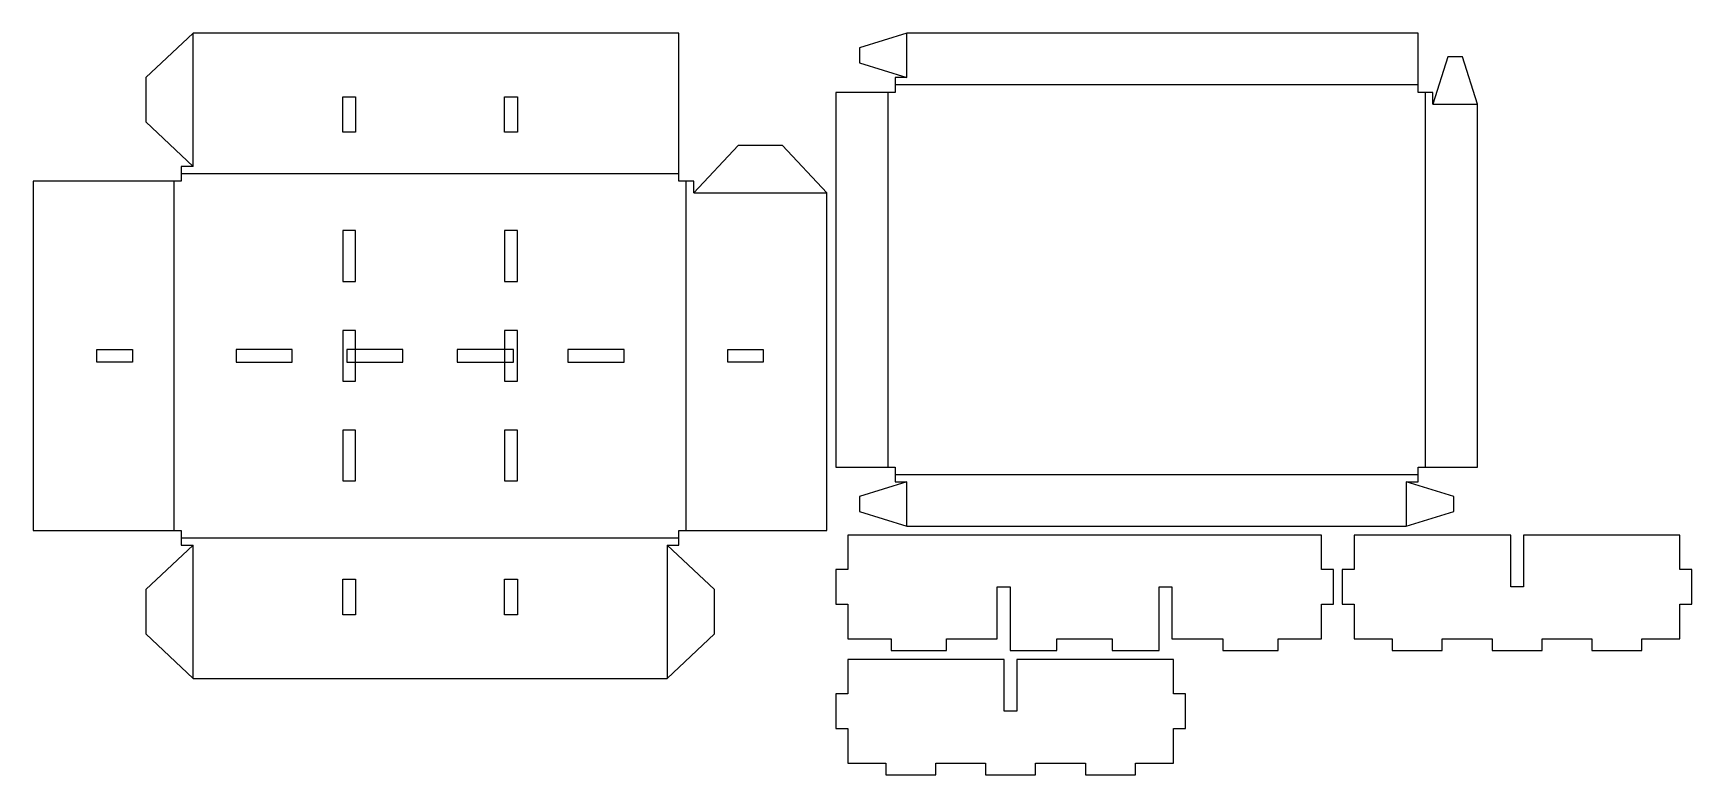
# Model space of a CAD drawing. Header units: millimetres. Extents: x 5 to 565, y 144 to 395.
import ezdxf

# ---------------------------------------------------------------- set-up
doc = ezdxf.new("R2010")
doc.units = ezdxf.units.MM
doc.layers.add('CUT', color=1, linetype='CONTINUOUS')
doc.layers.add('SCORE', color=5, linetype='CONTINUOUS')

msp = doc.modelspace()

# ---------------------------------------------------------------- linework, layer by layer
at = {"layer": 'CUT'}
for points in [[(5, 227), (55, 227), (55, 222), (59, 222), (43, 207), (43, 192), (59, 177), (219, 177), (235, 192), (235, 207), (219, 222), (223, 222), (223, 227), (273, 227), (273, 341), (258, 357), (243, 357), (228, 341), (228, 345), (223, 345), (223, 395), (59, 395), (43, 380), (43, 365), (59, 350), (55, 350), (55, 345), (5, 345)], [(276, 248.4), (296, 248.4), (296, 243.4), (300, 243.4), (284, 238.4), (284, 233.4), (300, 228.4), (468.6, 228.4), (484.6, 233.4), (484.6, 238.4), (468.6, 243.4), (472.6, 243.4), (472.6, 248.4), (492.6, 248.4), (492.6, 371), (487.6, 387), (482.6, 387), (477.6, 371), (477.6, 375), (472.6, 375), (472.6, 395), (300, 395), (284, 390), (284, 385), (300, 380), (296, 380), (296, 375), (276, 375)], [(113.8167, 361.5167), (109.5167, 361.5167), (109.5167, 373.4833), (113.8167, 373.4833)], [(168.4833, 361.5167), (164.1833, 361.5167), (164.1833, 373.4833), (168.4833, 373.4833)], [(109.5167, 311.1357), (113.8167, 311.1357), (113.8167, 328.2929), (109.5167, 328.2929)], [(164.1833, 311.1357), (168.4833, 311.1357), (168.4833, 328.2929), (164.1833, 328.2929)], [(109.5167, 277.4214), (113.8167, 277.4214), (113.8167, 294.5786), (109.5167, 294.5786)], [(164.1833, 277.4214), (168.4833, 277.4214), (168.4833, 294.5786), (164.1833, 294.5786)], [(38.4833, 288.15), (38.4833, 283.85), (26.5167, 283.85), (26.5167, 288.15)], [(73.5167, 283.85), (92.4833, 283.85), (92.4833, 288.15), (73.5167, 288.15)], [(110.85, 283.85), (129.8167, 283.85), (129.8167, 288.15), (110.85, 288.15)], [(148.1833, 283.85), (167.15, 283.85), (167.15, 288.15), (148.1833, 288.15)], [(185.5167, 283.85), (204.4833, 283.85), (204.4833, 288.15), (185.5167, 288.15)], [(239.5167, 283.85), (239.5167, 288.15), (251.4833, 288.15), (251.4833, 283.85)], [(109.5167, 243.7071), (113.8167, 243.7071), (113.8167, 260.8643), (109.5167, 260.8643)], [(164.1833, 243.7071), (168.4833, 243.7071), (168.4833, 260.8643), (164.1833, 260.8643)], [(280, 190.4), (294.6667, 190.4), (294.6667, 186.4), (313.3333, 186.4), (313.3333, 190.4), (330.5167, 190.4), (330.5167, 207.9), (334.8167, 207.9), (334.8167, 186.4), (350.6667, 186.4), (350.6667, 190.4), (369.3333, 190.4), (369.3333, 186.4), (385.1833, 186.4), (385.1833, 207.9), (389.4833, 207.9), (389.4833, 190.4), (406.6667, 190.4), (406.6667, 186.4), (425.3333, 186.4), (425.3333, 190.4), (440, 190.4), (440, 202.0667), (444, 202.0667), (444, 213.7333), (440, 213.7333), (440, 225.4), (280, 225.4), (280, 213.7333), (276, 213.7333), (276, 202.0667), (280, 202.0667)], [(451, 190.4), (463.8571, 190.4), (463.8571, 186.4), (480.7143, 186.4), (480.7143, 190.4), (497.5714, 190.4), (497.5714, 186.4), (514.4286, 186.4), (514.4286, 190.4), (531.2857, 190.4), (531.2857, 186.4), (548.1429, 186.4), (548.1429, 190.4), (561, 190.4), (561, 202.0667), (565, 202.0667), (565, 213.7333), (561, 213.7333), (561, 225.4), (508.15, 225.4), (508.15, 207.9), (503.85, 207.9), (503.85, 225.4), (451, 225.4), (451, 213.7333), (447, 213.7333), (447, 202.0667), (451, 202.0667)], [(109.5167, 210.4833), (113.8167, 210.4833), (113.8167, 198.5167), (109.5167, 198.5167)], [(164.1833, 210.4833), (168.4833, 210.4833), (168.4833, 198.5167), (164.1833, 198.5167)], [(280, 148.4), (292.8571, 148.4), (292.8571, 144.4), (309.7143, 144.4), (309.7143, 148.4), (326.5714, 148.4), (326.5714, 144.4), (343.4286, 144.4), (343.4286, 148.4), (360.2857, 148.4), (360.2857, 144.4), (377.1429, 144.4), (377.1429, 148.4), (390, 148.4), (390, 160.0667), (394, 160.0667), (394, 171.7333), (390, 171.7333), (390, 183.4), (337.15, 183.4), (337.15, 165.9), (332.85, 165.9), (332.85, 183.4), (280, 183.4), (280, 171.7333), (276, 171.7333), (276, 160.0667), (280, 160.0667)]]:
    msp.add_lwpolyline(points, close=True, dxfattribs=at)
at = {"layer": 'SCORE'}
for p, q in [((59, 350), (59, 395)), ((300, 380), (300, 395)), ((472.6, 377.5), (296, 377.5)), ((293.5, 375), (293.5, 248.4)), ((475.1, 248.4), (475.1, 375)), ((477.6, 371), (492.6, 371)), ((223, 347.5), (55, 347.5)), ((52.5, 345), (52.5, 227)), ((225.5, 227), (225.5, 345)), ((228, 341), (273, 341)), ((296, 245.9), (472.6, 245.9)), ((300, 228.4), (300, 243.4)), ((468.6, 243.4), (468.6, 228.4)), ((55, 224.5), (223, 224.5)), ((59, 177), (59, 222)), ((219, 222), (219, 177))]:
    msp.add_line(p, q, dxfattribs=at)

doc.saveas('drawing.dxf')
